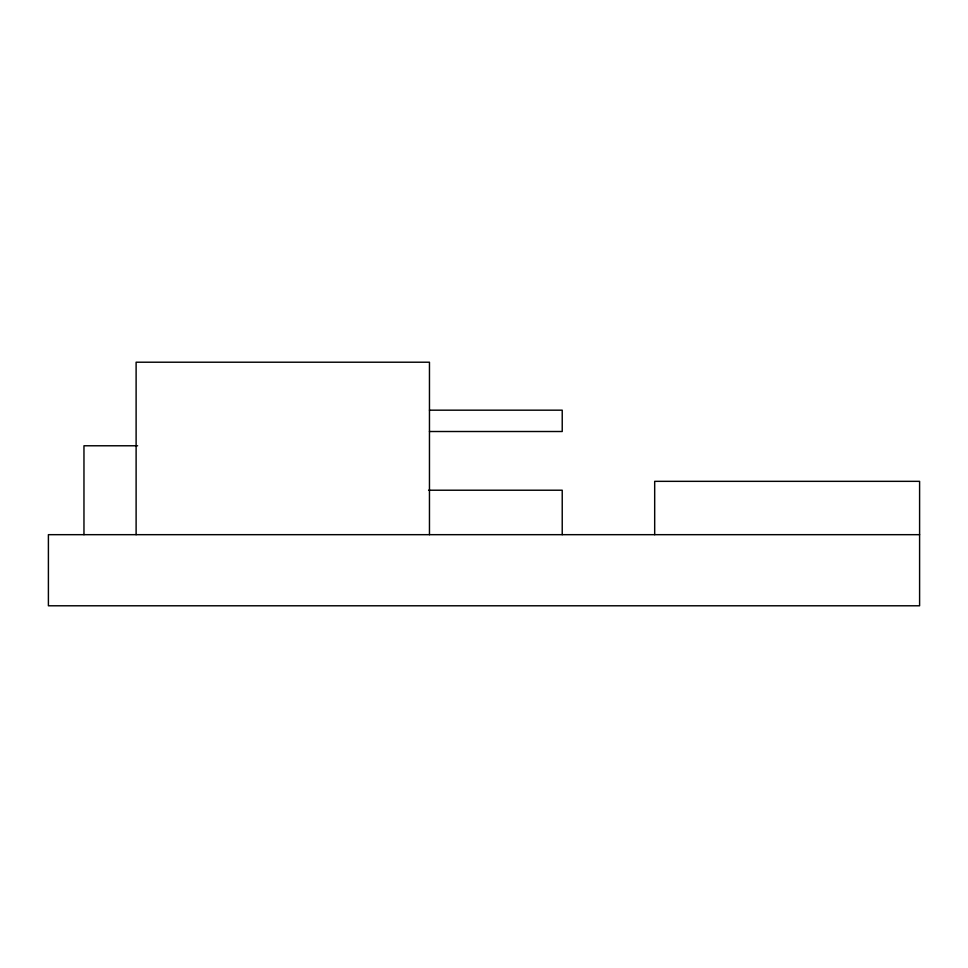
<?xml version="1.0" encoding="UTF-8"?>
<svg xmlns="http://www.w3.org/2000/svg" width="968" height="968" viewBox="0 0 968 968"><rect width="100%" height="100%" fill="white"/><g stroke="black" fill="none" stroke-linecap="round" stroke-linejoin="round"><path stroke-width="1.45" d="M429.465 410.178L562.226 410.178L562.226 431.51L429.465 431.51M137.613 445.776L83.962 445.776L83.962 534.675M428.57 490.219L562.226 490.219L562.226 534.675M919.6 534.675L48.4 534.675L48.4 605.786L919.6 605.786L919.6 481.338L654.683 481.338L654.683 534.675M429.465 534.675L429.465 362.214L136.113 362.214L136.113 534.675"/></g></svg>
